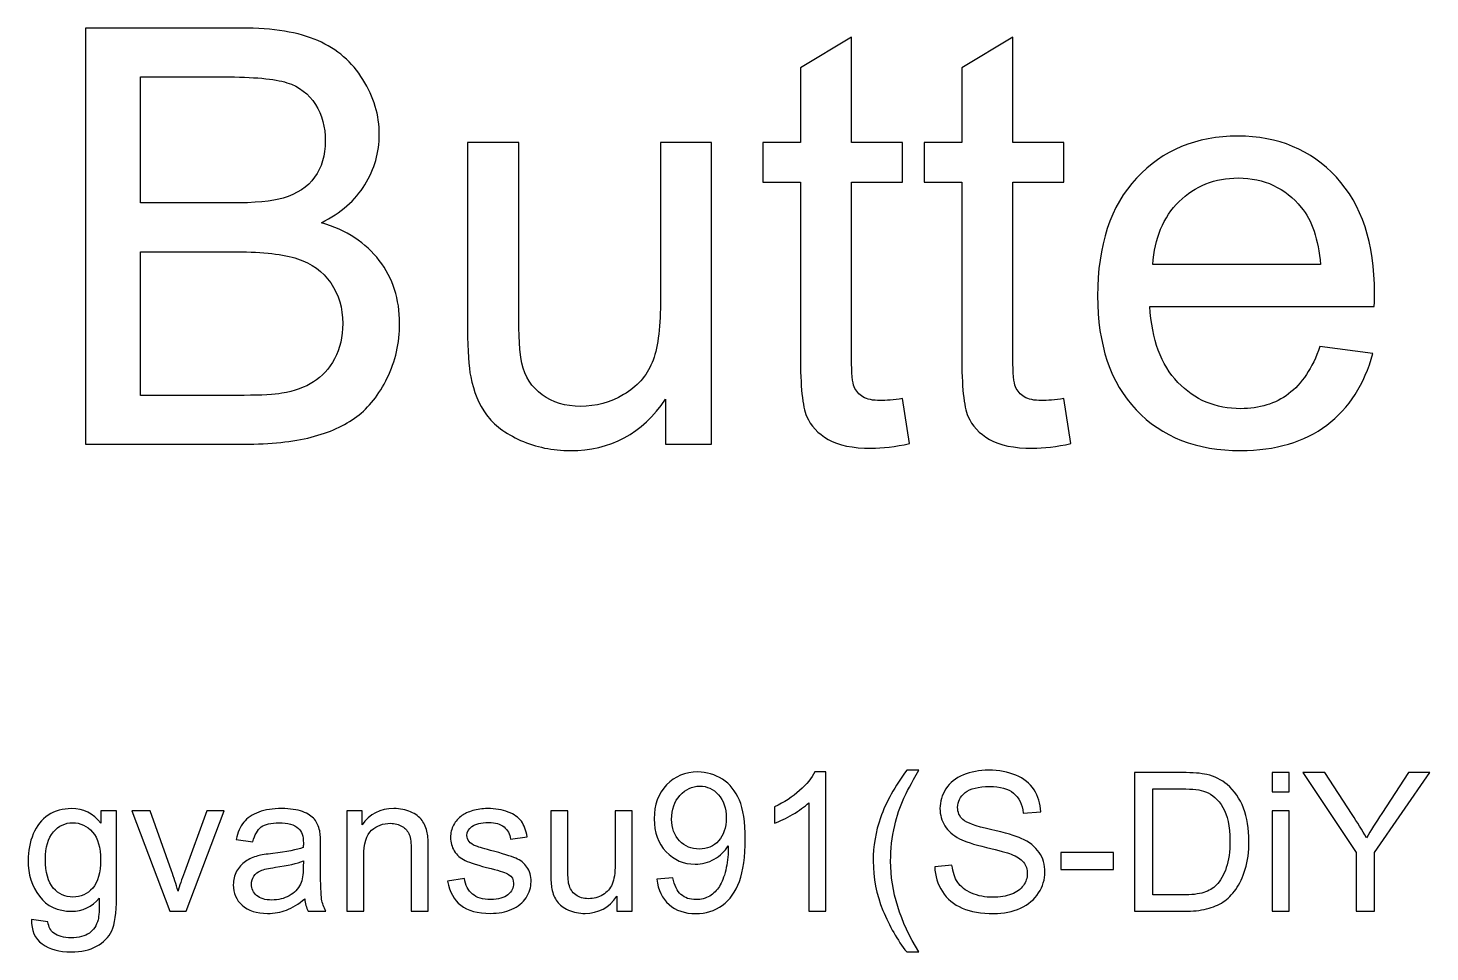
# Model space of a CAD drawing. Header units: millimetres. Extents: x -75 to 76, y -103 to 130.
# Drawn here: x 8.25 to 40.94, y 108.27 to 129.8 of the extents above; entities that cross this region are included whole.
import ezdxf

# ---------------------------------------------------------------- set-up
doc = ezdxf.new("R2010")
doc.units = ezdxf.units.MM
doc.header["$MEASUREMENT"] = 0
doc.layers.add('Layer 1', color=7, linetype='Continuous')

msp = doc.modelspace()

# ---------------------------------------------------------------- linework, layer by layer
at = {"layer": 'Layer 1', "color": 250}
for points, knots in [([(9.5896, 120.1021), (9.5896, 120.1021), (9.5896, 129.7981), (9.5896, 129.7981), (9.5896, 129.7981), (9.5896, 129.7981), (13.2279, 129.7981), (13.2279, 129.7981), (13.2279, 129.7981), (13.9682, 129.7981), (14.5617, 129.7011), (15.0109, 129.5047), (15.0109, 129.5047), (15.4578, 129.3083), (15.8076, 129.0059), (16.0604, 128.5974), (16.0604, 128.5974), (16.3154, 128.1911), (16.4418, 127.7646), (16.4418, 127.3177), (16.4418, 127.3177), (16.4418, 126.9047), (16.3289, 126.5142), (16.1055, 126.1486), (16.1055, 126.1486), (15.8821, 125.7829), (15.5435, 125.4872), (15.0899, 125.2616), (15.0899, 125.2616), (15.6767, 125.09), (16.1281, 124.7966), (16.4418, 124.3813), (16.4418, 124.3813), (16.7578, 123.9683), (16.9158, 123.4786), (16.9158, 122.9143), (16.9158, 122.9143), (16.9158, 122.4584), (16.8187, 122.0364), (16.6269, 121.6459), (16.6269, 121.6459), (16.435, 121.2554), (16.1981, 120.9552), (15.9159, 120.7431), (15.9159, 120.7431), (15.6338, 120.5332), (15.2794, 120.3729), (14.8552, 120.2646), (14.8552, 120.2646), (14.4286, 120.1563), (13.9072, 120.1021), (13.2888, 120.1021), (13.2888, 120.1021), (13.2888, 120.1021), (9.5896, 120.1021), (9.5896, 120.1021)], [0, 0, 0, 0, 0.0666667, 0.0666667, 0.0666667, 0.0666667, 0.1333333, 0.1333333, 0.1333333, 0.1333333, 0.2, 0.2, 0.2, 0.2, 0.2666667, 0.2666667, 0.2666667, 0.2666667, 0.3333333, 0.3333333, 0.3333333, 0.3333333, 0.4, 0.4, 0.4, 0.4, 0.4666667, 0.4666667, 0.4666667, 0.4666667, 0.5333333, 0.5333333, 0.5333333, 0.5333333, 0.6, 0.6, 0.6, 0.6, 0.6666667, 0.6666667, 0.6666667, 0.6666667, 0.7333333, 0.7333333, 0.7333333, 0.7333333, 0.8, 0.8, 0.8, 0.8, 0.8666667, 0.8666667, 0.8666667, 0.8666667, 1, 1, 1, 1]), ([(28.6453, 121.1651), (28.6453, 121.1651), (28.8078, 120.1134), (28.8078, 120.1134), (28.8078, 120.1134), (28.4738, 120.0434), (28.1736, 120.0073), (27.9118, 120.0073), (27.9118, 120.0073), (27.4807, 120.0073), (27.1467, 120.075), (26.9074, 120.2127), (26.9074, 120.2127), (26.6704, 120.3504), (26.5034, 120.5287), (26.4064, 120.7521), (26.4064, 120.7521), (26.3093, 120.9756), (26.2619, 121.445), (26.2619, 122.1605), (26.2619, 122.1605), (26.2619, 122.1605), (26.2619, 126.2095), (26.2619, 126.2095), (26.2619, 126.2095), (26.2619, 126.2095), (25.3817, 126.2095), (25.3817, 126.2095), (25.3817, 126.2095), (25.3817, 126.2095), (25.3817, 127.1303), (25.3817, 127.1303), (25.3817, 127.1303), (25.3817, 127.1303), (26.2619, 127.1303), (26.2619, 127.1303), (26.2619, 127.1303), (26.2619, 127.1303), (26.2619, 128.8682), (26.2619, 128.8682), (26.2619, 128.8682), (26.2619, 128.8682), (27.4536, 129.5837), (27.4536, 129.5837), (27.4536, 129.5837), (27.4536, 129.5837), (27.4536, 127.1303), (27.4536, 127.1303), (27.4536, 127.1303), (27.4536, 127.1303), (28.6453, 127.1303), (28.6453, 127.1303), (28.6453, 127.1303), (28.6453, 127.1303), (28.6453, 126.2095), (28.6453, 126.2095), (28.6453, 126.2095), (28.6453, 126.2095), (27.4536, 126.2095), (27.4536, 126.2095), (27.4536, 126.2095), (27.4536, 126.2095), (27.4536, 122.0928), (27.4536, 122.0928), (27.4536, 122.0928), (27.4536, 121.752), (27.4739, 121.533), (27.5168, 121.436), (27.5168, 121.436), (27.5574, 121.3389), (27.6251, 121.2622), (27.7199, 121.2035), (27.7199, 121.2035), (27.8147, 121.1471), (27.9501, 121.1177), (28.1262, 121.1177), (28.1262, 121.1177), (28.2571, 121.1177), (28.4309, 121.1335), (28.6453, 121.1651)], [0, 0, 0, 0, 0.047619, 0.047619, 0.047619, 0.047619, 0.0952381, 0.0952381, 0.0952381, 0.0952381, 0.1428571, 0.1428571, 0.1428571, 0.1428571, 0.1904762, 0.1904762, 0.1904762, 0.1904762, 0.2380952, 0.2380952, 0.2380952, 0.2380952, 0.2857143, 0.2857143, 0.2857143, 0.2857143, 0.3333333, 0.3333333, 0.3333333, 0.3333333, 0.3809524, 0.3809524, 0.3809524, 0.3809524, 0.4285714, 0.4285714, 0.4285714, 0.4285714, 0.4761905, 0.4761905, 0.4761905, 0.4761905, 0.5238095, 0.5238095, 0.5238095, 0.5238095, 0.5714286, 0.5714286, 0.5714286, 0.5714286, 0.6190476, 0.6190476, 0.6190476, 0.6190476, 0.6666667, 0.6666667, 0.6666667, 0.6666667, 0.7142857, 0.7142857, 0.7142857, 0.7142857, 0.7619048, 0.7619048, 0.7619048, 0.7619048, 0.8095238, 0.8095238, 0.8095238, 0.8095238, 0.8571429, 0.8571429, 0.8571429, 0.8571429, 0.9047619, 0.9047619, 0.9047619, 0.9047619, 1, 1, 1, 1]), ([(32.4077, 121.1651), (32.4077, 121.1651), (32.5702, 120.1134), (32.5702, 120.1134), (32.5702, 120.1134), (32.2362, 120.0434), (31.936, 120.0073), (31.6742, 120.0073), (31.6742, 120.0073), (31.2431, 120.0073), (30.9091, 120.075), (30.6698, 120.2127), (30.6698, 120.2127), (30.4328, 120.3504), (30.2658, 120.5287), (30.1688, 120.7521), (30.1688, 120.7521), (30.0717, 120.9756), (30.0243, 121.445), (30.0243, 122.1605), (30.0243, 122.1605), (30.0243, 122.1605), (30.0243, 126.2095), (30.0243, 126.2095), (30.0243, 126.2095), (30.0243, 126.2095), (29.1441, 126.2095), (29.1441, 126.2095), (29.1441, 126.2095), (29.1441, 126.2095), (29.1441, 127.1303), (29.1441, 127.1303), (29.1441, 127.1303), (29.1441, 127.1303), (30.0243, 127.1303), (30.0243, 127.1303), (30.0243, 127.1303), (30.0243, 127.1303), (30.0243, 128.8682), (30.0243, 128.8682), (30.0243, 128.8682), (30.0243, 128.8682), (31.216, 129.5837), (31.216, 129.5837), (31.216, 129.5837), (31.216, 129.5837), (31.216, 127.1303), (31.216, 127.1303), (31.216, 127.1303), (31.216, 127.1303), (32.4077, 127.1303), (32.4077, 127.1303), (32.4077, 127.1303), (32.4077, 127.1303), (32.4077, 126.2095), (32.4077, 126.2095), (32.4077, 126.2095), (32.4077, 126.2095), (31.216, 126.2095), (31.216, 126.2095), (31.216, 126.2095), (31.216, 126.2095), (31.216, 122.0928), (31.216, 122.0928), (31.216, 122.0928), (31.216, 121.752), (31.2363, 121.533), (31.2792, 121.436), (31.2792, 121.436), (31.3198, 121.3389), (31.3875, 121.2622), (31.4823, 121.2035), (31.4823, 121.2035), (31.5771, 121.1471), (31.7125, 121.1177), (31.8886, 121.1177), (31.8886, 121.1177), (32.0195, 121.1177), (32.1933, 121.1335), (32.4077, 121.1651)], [0, 0, 0, 0, 0.047619, 0.047619, 0.047619, 0.047619, 0.0952381, 0.0952381, 0.0952381, 0.0952381, 0.1428571, 0.1428571, 0.1428571, 0.1428571, 0.1904762, 0.1904762, 0.1904762, 0.1904762, 0.2380952, 0.2380952, 0.2380952, 0.2380952, 0.2857143, 0.2857143, 0.2857143, 0.2857143, 0.3333333, 0.3333333, 0.3333333, 0.3333333, 0.3809524, 0.3809524, 0.3809524, 0.3809524, 0.4285714, 0.4285714, 0.4285714, 0.4285714, 0.4761905, 0.4761905, 0.4761905, 0.4761905, 0.5238095, 0.5238095, 0.5238095, 0.5238095, 0.5714286, 0.5714286, 0.5714286, 0.5714286, 0.6190476, 0.6190476, 0.6190476, 0.6190476, 0.6666667, 0.6666667, 0.6666667, 0.6666667, 0.7142857, 0.7142857, 0.7142857, 0.7142857, 0.7619048, 0.7619048, 0.7619048, 0.7619048, 0.8095238, 0.8095238, 0.8095238, 0.8095238, 0.8571429, 0.8571429, 0.8571429, 0.8571429, 0.9047619, 0.9047619, 0.9047619, 0.9047619, 1, 1, 1, 1]), ([(10.8761, 125.722), (10.8761, 125.722), (12.9728, 125.722), (12.9728, 125.722), (12.9728, 125.722), (13.5416, 125.722), (13.9501, 125.7604), (14.1961, 125.8349), (14.1961, 125.8349), (14.5234, 125.9319), (14.7694, 126.0944), (14.9341, 126.3201), (14.9341, 126.3201), (15.0989, 126.5458), (15.1824, 126.8279), (15.1824, 127.1687), (15.1824, 127.1687), (15.1824, 127.4914), (15.1057, 127.7758), (14.95, 128.0196), (14.95, 128.0196), (14.7965, 128.2656), (14.5753, 128.4349), (14.2886, 128.5252), (14.2886, 128.5252), (14.002, 128.6154), (13.51, 128.6606), (12.8148, 128.6606), (12.8148, 128.6606), (12.8148, 128.6606), (10.8761, 128.6606), (10.8761, 128.6606), (10.8761, 128.6606), (10.8761, 128.6606), (10.8761, 125.722), (10.8761, 125.722)], [0, 0, 0, 0, 0.1, 0.1, 0.1, 0.1, 0.2, 0.2, 0.2, 0.2, 0.3, 0.3, 0.3, 0.3, 0.4, 0.4, 0.4, 0.4, 0.5, 0.5, 0.5, 0.5, 0.6, 0.6, 0.6, 0.6, 0.7, 0.7, 0.7, 0.7, 0.8, 0.8, 0.8, 0.8, 1, 1, 1, 1]), ([(38.3774, 122.3771), (38.3774, 122.3771), (39.6098, 122.2146), (39.6098, 122.2146), (39.6098, 122.2146), (39.4179, 121.4992), (39.0591, 120.9417), (38.5354, 120.5467), (38.5354, 120.5467), (38.0118, 120.1517), (37.3437, 119.9531), (36.529, 119.9531), (36.529, 119.9531), (35.5043, 119.9531), (34.6918, 120.2691), (34.0914, 120.9011), (34.0914, 120.9011), (33.4911, 121.5308), (33.1909, 122.4178), (33.1909, 123.5575), (33.1909, 123.5575), (33.1909, 124.7357), (33.4933, 125.652), (34.1004, 126.302), (34.1004, 126.302), (34.7076, 126.9543), (35.4953, 127.2793), (36.4635, 127.2793), (36.4635, 127.2793), (37.4002, 127.2793), (38.1653, 126.9611), (38.7589, 126.3224), (38.7589, 126.3224), (39.3525, 125.6836), (39.6504, 124.7854), (39.6504, 123.6275), (39.6504, 123.6275), (39.6504, 123.5575), (39.6481, 123.4515), (39.6436, 123.3115), (39.6436, 123.3115), (39.6436, 123.3115), (34.4097, 123.3115), (34.4097, 123.3115), (34.4097, 123.3115), (34.4548, 122.5419), (34.6715, 121.9506), (35.0642, 121.5421), (35.0642, 121.5421), (35.4546, 121.1335), (35.9444, 120.9282), (36.529, 120.9282), (36.529, 120.9282), (36.9646, 120.9282), (37.337, 121.0433), (37.6439, 121.2735), (37.6439, 121.2735), (37.9531, 121.5037), (38.1969, 121.8716), (38.3774, 122.3771)], [0, 0, 0, 0, 0.0625, 0.0625, 0.0625, 0.0625, 0.125, 0.125, 0.125, 0.125, 0.1875, 0.1875, 0.1875, 0.1875, 0.25, 0.25, 0.25, 0.25, 0.3125, 0.3125, 0.3125, 0.3125, 0.375, 0.375, 0.375, 0.375, 0.4375, 0.4375, 0.4375, 0.4375, 0.5, 0.5, 0.5, 0.5, 0.5625, 0.5625, 0.5625, 0.5625, 0.625, 0.625, 0.625, 0.625, 0.6875, 0.6875, 0.6875, 0.6875, 0.75, 0.75, 0.75, 0.75, 0.8125, 0.8125, 0.8125, 0.8125, 0.875, 0.875, 0.875, 0.875, 1, 1, 1, 1]), ([(23.118, 120.1021), (23.118, 120.1021), (23.118, 121.1471), (23.118, 121.1471), (23.118, 121.1471), (22.5718, 120.3504), (21.8315, 119.9531), (20.8949, 119.9531), (20.8949, 119.9531), (20.4818, 119.9531), (20.0959, 120.0322), (19.737, 120.1901), (19.737, 120.1901), (19.3782, 120.3504), (19.1118, 120.549), (18.9381, 120.7882), (18.9381, 120.7882), (18.7642, 121.0297), (18.6424, 121.3231), (18.5724, 121.6707), (18.5724, 121.6707), (18.525, 121.9054), (18.5002, 122.2756), (18.5002, 122.7812), (18.5002, 122.7812), (18.5002, 122.7812), (18.5002, 127.1303), (18.5002, 127.1303), (18.5002, 127.1303), (18.5002, 127.1303), (19.6919, 127.1303), (19.6919, 127.1303), (19.6919, 127.1303), (19.6919, 127.1303), (19.6919, 123.2416), (19.6919, 123.2416), (19.6919, 123.2416), (19.6919, 122.6209), (19.7167, 122.2011), (19.7641, 121.9867), (19.7641, 121.9867), (19.8386, 121.673), (19.9966, 121.4292), (20.2403, 121.2509), (20.2403, 121.2509), (20.4818, 121.0726), (20.7797, 120.9823), (21.1363, 120.9823), (21.1363, 120.9823), (21.4929, 120.9823), (21.827, 121.0726), (22.1384, 121.2554), (22.1384, 121.2554), (22.4499, 121.4382), (22.6711, 121.6887), (22.802, 122.0025), (22.802, 122.0025), (22.9306, 122.3162), (22.9961, 122.7744), (22.9961, 123.3725), (22.9961, 123.3725), (22.9961, 123.3725), (22.9961, 127.1303), (22.9961, 127.1303), (22.9961, 127.1303), (22.9961, 127.1303), (24.1878, 127.1303), (24.1878, 127.1303), (24.1878, 127.1303), (24.1878, 127.1303), (24.1878, 120.1021), (24.1878, 120.1021), (24.1878, 120.1021), (24.1878, 120.1021), (23.118, 120.1021), (23.118, 120.1021)], [0, 0, 0, 0, 0.05, 0.05, 0.05, 0.05, 0.1, 0.1, 0.1, 0.1, 0.15, 0.15, 0.15, 0.15, 0.2, 0.2, 0.2, 0.2, 0.25, 0.25, 0.25, 0.25, 0.3, 0.3, 0.3, 0.3, 0.35, 0.35, 0.35, 0.35, 0.4, 0.4, 0.4, 0.4, 0.45, 0.45, 0.45, 0.45, 0.5, 0.5, 0.5, 0.5, 0.55, 0.55, 0.55, 0.55, 0.6, 0.6, 0.6, 0.6, 0.65, 0.65, 0.65, 0.65, 0.7, 0.7, 0.7, 0.7, 0.75, 0.75, 0.75, 0.75, 0.8, 0.8, 0.8, 0.8, 0.85, 0.85, 0.85, 0.85, 0.9, 0.9, 0.9, 0.9, 1, 1, 1, 1]), ([(34.4774, 124.2865), (34.4774, 124.2865), (38.391, 124.2865), (38.391, 124.2865), (38.391, 124.2865), (38.3391, 124.8779), (38.1879, 125.3203), (37.9419, 125.6159), (37.9419, 125.6159), (37.5649, 126.0741), (37.0729, 126.3043), (36.4703, 126.3043), (36.4703, 126.3043), (35.9241, 126.3043), (35.4659, 126.1215), (35.0935, 125.7558), (35.0935, 125.7558), (34.7234, 125.3902), (34.518, 124.9005), (34.4774, 124.2865)], [0, 0, 0, 0, 0.1666667, 0.1666667, 0.1666667, 0.1666667, 0.3333333, 0.3333333, 0.3333333, 0.3333333, 0.5, 0.5, 0.5, 0.5, 0.6666667, 0.6666667, 0.6666667, 0.6666667, 1, 1, 1, 1]), ([(10.8761, 121.2396), (10.8761, 121.2396), (13.2911, 121.2396), (13.2911, 121.2396), (13.2911, 121.2396), (13.7063, 121.2396), (13.9975, 121.2554), (14.1668, 121.287), (14.1668, 121.287), (14.4602, 121.3389), (14.7084, 121.427), (14.907, 121.5511), (14.907, 121.5511), (15.1057, 121.6752), (15.2682, 121.8558), (15.3968, 122.0928), (15.3968, 122.0928), (15.5255, 122.3297), (15.5887, 122.6028), (15.5887, 122.912), (15.5887, 122.912), (15.5887, 123.2754), (15.4961, 123.5891), (15.3088, 123.8577), (15.3088, 123.8577), (15.1237, 124.1263), (14.8664, 124.3136), (14.5369, 124.422), (14.5369, 124.422), (14.2096, 124.5303), (13.7357, 124.5845), (13.1195, 124.5845), (13.1195, 124.5845), (13.1195, 124.5845), (10.8761, 124.5845), (10.8761, 124.5845), (10.8761, 124.5845), (10.8761, 124.5845), (10.8761, 121.2396), (10.8761, 121.2396)], [0, 0, 0, 0, 0.0909091, 0.0909091, 0.0909091, 0.0909091, 0.1818182, 0.1818182, 0.1818182, 0.1818182, 0.2727273, 0.2727273, 0.2727273, 0.2727273, 0.3636364, 0.3636364, 0.3636364, 0.3636364, 0.4545455, 0.4545455, 0.4545455, 0.4545455, 0.5454545, 0.5454545, 0.5454545, 0.5454545, 0.6363636, 0.6363636, 0.6363636, 0.6363636, 0.7272727, 0.7272727, 0.7272727, 0.7272727, 0.8181818, 0.8181818, 0.8181818, 0.8181818, 1, 1, 1, 1]), ([(22.9108, 109.9666), (22.9108, 109.9666), (23.29, 109.9981), (23.29, 109.9981), (23.29, 109.9981), (23.3223, 109.8191), (23.384, 109.6897), (23.4751, 109.6092), (23.4751, 109.6092), (23.5661, 109.5287), (23.6827, 109.4881), (23.8257, 109.4881), (23.8257, 109.4881), (23.9475, 109.4881), (24.0543, 109.5159), (24.1469, 109.5723), (24.1469, 109.5723), (24.2394, 109.628), (24.3147, 109.7025), (24.3726, 109.7965), (24.3726, 109.7965), (24.4305, 109.8898), (24.4794, 110.0162), (24.5193, 110.1749), (24.5193, 110.1749), (24.5592, 110.3337), (24.5787, 110.4955), (24.5787, 110.6602), (24.5787, 110.6602), (24.5787, 110.6775), (24.578, 110.7046), (24.5764, 110.74), (24.5764, 110.74), (24.4975, 110.6135), (24.3891, 110.5105), (24.2522, 110.4322), (24.2522, 110.4322), (24.1153, 110.3533), (23.9663, 110.3141), (23.8068, 110.3141), (23.8068, 110.3141), (23.5397, 110.3141), (23.3141, 110.4112), (23.129, 110.6053), (23.129, 110.6053), (22.9447, 110.7986), (22.8521, 111.0544), (22.8521, 111.3719), (22.8521, 111.3719), (22.8521, 111.6999), (22.9484, 111.9632), (23.1418, 112.1634), (23.1418, 112.1634), (23.3344, 112.3627), (23.5759, 112.4628), (23.867, 112.4628), (23.867, 112.4628), (24.0762, 112.4628), (24.268, 112.4064), (24.4426, 112.2927), (24.4426, 112.2927), (24.6163, 112.1799), (24.748, 112.0189), (24.8383, 111.809), (24.8383, 111.809), (24.9285, 111.5999), (24.9737, 111.2967), (24.9737, 110.9002), (24.9737, 110.9002), (24.9737, 110.4871), (24.9293, 110.1584), (24.8398, 109.9139), (24.8398, 109.9139), (24.7502, 109.6687), (24.6163, 109.4828), (24.4395, 109.3549), (24.4395, 109.3549), (24.2627, 109.227), (24.0559, 109.1631), (23.8181, 109.1631), (23.8181, 109.1631), (23.5653, 109.1631), (23.3592, 109.233), (23.199, 109.3737), (23.199, 109.3737), (23.0395, 109.5144), (22.9431, 109.7123), (22.9108, 109.9666)], [0, 0, 0, 0, 0.0434783, 0.0434783, 0.0434783, 0.0434783, 0.0869565, 0.0869565, 0.0869565, 0.0869565, 0.1304348, 0.1304348, 0.1304348, 0.1304348, 0.173913, 0.173913, 0.173913, 0.173913, 0.2173913, 0.2173913, 0.2173913, 0.2173913, 0.2608696, 0.2608696, 0.2608696, 0.2608696, 0.3043478, 0.3043478, 0.3043478, 0.3043478, 0.3478261, 0.3478261, 0.3478261, 0.3478261, 0.3913043, 0.3913043, 0.3913043, 0.3913043, 0.4347826, 0.4347826, 0.4347826, 0.4347826, 0.4782609, 0.4782609, 0.4782609, 0.4782609, 0.5217391, 0.5217391, 0.5217391, 0.5217391, 0.5652174, 0.5652174, 0.5652174, 0.5652174, 0.6086957, 0.6086957, 0.6086957, 0.6086957, 0.6521739, 0.6521739, 0.6521739, 0.6521739, 0.6956522, 0.6956522, 0.6956522, 0.6956522, 0.7391304, 0.7391304, 0.7391304, 0.7391304, 0.7826087, 0.7826087, 0.7826087, 0.7826087, 0.826087, 0.826087, 0.826087, 0.826087, 0.8695652, 0.8695652, 0.8695652, 0.8695652, 0.9130435, 0.9130435, 0.9130435, 0.9130435, 1, 1, 1, 1]), ([(26.8522, 109.2172), (26.8522, 109.2172), (26.455, 109.2172), (26.455, 109.2172), (26.455, 109.2172), (26.455, 109.2172), (26.455, 111.7465), (26.455, 111.7465), (26.455, 111.7465), (26.3594, 111.6548), (26.2338, 111.5637), (26.0788, 111.4727), (26.0788, 111.4727), (25.9239, 111.3817), (25.7839, 111.3132), (25.6605, 111.2681), (25.6605, 111.2681), (25.6605, 111.2681), (25.6605, 111.6517), (25.6605, 111.6517), (25.6605, 111.6517), (25.8825, 111.7556), (26.0765, 111.882), (26.2428, 112.0309), (26.2428, 112.0309), (26.4091, 112.1791), (26.5272, 112.3228), (26.5964, 112.4628), (26.5964, 112.4628), (26.5964, 112.4628), (26.8522, 112.4628), (26.8522, 112.4628), (26.8522, 112.4628), (26.8522, 112.4628), (26.8522, 109.2172), (26.8522, 109.2172)], [0, 0, 0, 0, 0.1, 0.1, 0.1, 0.1, 0.2, 0.2, 0.2, 0.2, 0.3, 0.3, 0.3, 0.3, 0.4, 0.4, 0.4, 0.4, 0.5, 0.5, 0.5, 0.5, 0.6, 0.6, 0.6, 0.6, 0.7, 0.7, 0.7, 0.7, 0.8, 0.8, 0.8, 0.8, 1, 1, 1, 1]), ([(28.7398, 108.2693), (28.5216, 108.5454), (28.3365, 108.8681), (28.1853, 109.2383), (28.1853, 109.2383), (28.0341, 109.6085), (27.9589, 109.9921), (27.9589, 110.3886), (27.9589, 110.3886), (27.9589, 110.7384), (28.0153, 111.0732), (28.1281, 111.393), (28.1281, 111.393), (28.2605, 111.7646), (28.4644, 112.1347), (28.7398, 112.5034), (28.7398, 112.5034), (28.7398, 112.5034), (29.0242, 112.5034), (29.0242, 112.5034), (29.0242, 112.5034), (28.8466, 112.198), (28.7285, 111.9798), (28.6713, 111.8488), (28.6713, 111.8488), (28.5818, 111.6465), (28.5111, 111.4351), (28.4599, 111.2147), (28.4599, 111.2147), (28.3967, 110.94), (28.3651, 110.6639), (28.3651, 110.3863), (28.3651, 110.3863), (28.3651, 109.6799), (28.5848, 108.9742), (29.0242, 108.2693), (29.0242, 108.2693), (29.0242, 108.2693), (28.7398, 108.2693), (28.7398, 108.2693)], [0, 0, 0, 0, 0.0909091, 0.0909091, 0.0909091, 0.0909091, 0.1818182, 0.1818182, 0.1818182, 0.1818182, 0.2727273, 0.2727273, 0.2727273, 0.2727273, 0.3636364, 0.3636364, 0.3636364, 0.3636364, 0.4545455, 0.4545455, 0.4545455, 0.4545455, 0.5454545, 0.5454545, 0.5454545, 0.5454545, 0.6363636, 0.6363636, 0.6363636, 0.6363636, 0.7272727, 0.7272727, 0.7272727, 0.7272727, 0.8181818, 0.8181818, 0.8181818, 0.8181818, 1, 1, 1, 1]), ([(29.3943, 110.2554), (29.3943, 110.2554), (29.796, 110.2916), (29.796, 110.2916), (29.796, 110.2916), (29.8149, 110.1291), (29.8592, 109.9959), (29.9292, 109.8913), (29.9292, 109.8913), (29.9992, 109.7875), (30.1075, 109.7033), (30.2542, 109.6385), (30.2542, 109.6385), (30.4009, 109.5746), (30.5664, 109.5422), (30.75, 109.5422), (30.75, 109.5422), (30.9132, 109.5422), (31.0569, 109.5663), (31.1818, 109.6152), (31.1818, 109.6152), (31.3067, 109.6641), (31.3992, 109.7311), (31.4601, 109.8161), (31.4601, 109.8161), (31.5211, 109.9011), (31.552, 109.9937), (31.552, 110.0929), (31.552, 110.0929), (31.552, 110.1938), (31.5226, 110.2818), (31.4639, 110.3577), (31.4639, 110.3577), (31.4052, 110.433), (31.3082, 110.4962), (31.1728, 110.5481), (31.1728, 110.5481), (31.0863, 110.5812), (30.8944, 110.6339), (30.5973, 110.7054), (30.5973, 110.7054), (30.3001, 110.7768), (30.0925, 110.8438), (29.9736, 110.9069), (29.9736, 110.9069), (29.8193, 110.9882), (29.705, 111.089), (29.6298, 111.2086), (29.6298, 111.2086), (29.5538, 111.3282), (29.5162, 111.4629), (29.5162, 111.6111), (29.5162, 111.6111), (29.5162, 111.7751), (29.5628, 111.9279), (29.6553, 112.0693), (29.6553, 112.0693), (29.7479, 112.2115), (29.8826, 112.3191), (30.0609, 112.3928), (30.0609, 112.3928), (30.2384, 112.4665), (30.4362, 112.5034), (30.6537, 112.5034), (30.6537, 112.5034), (30.8929, 112.5034), (31.1043, 112.465), (31.2871, 112.3875), (31.2871, 112.3875), (31.47, 112.3108), (31.6107, 112.1972), (31.7092, 112.0467), (31.7092, 112.0467), (31.8078, 111.897), (31.8604, 111.727), (31.8679, 111.5374), (31.8679, 111.5374), (31.8679, 111.5374), (31.4572, 111.5058), (31.4572, 111.5058), (31.4572, 111.5058), (31.4354, 111.7097), (31.3609, 111.8639), (31.2337, 111.9677), (31.2337, 111.9677), (31.1066, 112.0723), (30.9185, 112.1242), (30.6702, 112.1242), (30.6702, 112.1242), (30.4114, 112.1242), (30.2226, 112.0768), (30.1045, 111.982), (30.1045, 111.982), (29.9864, 111.8872), (29.9269, 111.7729), (29.9269, 111.6389), (29.9269, 111.6389), (29.9269, 111.5231), (29.969, 111.4276), (30.0526, 111.3523), (30.0526, 111.3523), (30.1353, 111.2778), (30.3498, 111.2004), (30.6973, 111.1221), (30.6973, 111.1221), (31.0449, 111.0431), (31.2834, 110.9746), (31.4127, 110.916), (31.4127, 110.916), (31.6001, 110.8295), (31.7393, 110.7204), (31.8288, 110.5872), (31.8288, 110.5872), (31.9183, 110.4548), (31.9627, 110.3021), (31.9627, 110.1291), (31.9627, 110.1291), (31.9627, 109.9568), (31.9138, 109.7958), (31.8153, 109.6438), (31.8153, 109.6438), (31.7167, 109.4919), (31.5761, 109.3737), (31.3917, 109.2895), (31.3917, 109.2895), (31.2074, 109.2052), (31.0005, 109.1631), (30.7696, 109.1631), (30.7696, 109.1631), (30.4776, 109.1631), (30.2331, 109.2059), (30.036, 109.291), (30.036, 109.291), (29.8382, 109.376), (29.6839, 109.5039), (29.5719, 109.6754), (29.5719, 109.6754), (29.459, 109.8462), (29.4003, 110.0395), (29.3943, 110.2554)], [0, 0, 0, 0, 0.0277778, 0.0277778, 0.0277778, 0.0277778, 0.0555556, 0.0555556, 0.0555556, 0.0555556, 0.0833333, 0.0833333, 0.0833333, 0.0833333, 0.1111111, 0.1111111, 0.1111111, 0.1111111, 0.1388889, 0.1388889, 0.1388889, 0.1388889, 0.1666667, 0.1666667, 0.1666667, 0.1666667, 0.1944444, 0.1944444, 0.1944444, 0.1944444, 0.2222222, 0.2222222, 0.2222222, 0.2222222, 0.25, 0.25, 0.25, 0.25, 0.2777778, 0.2777778, 0.2777778, 0.2777778, 0.3055556, 0.3055556, 0.3055556, 0.3055556, 0.3333333, 0.3333333, 0.3333333, 0.3333333, 0.3611111, 0.3611111, 0.3611111, 0.3611111, 0.3888889, 0.3888889, 0.3888889, 0.3888889, 0.4166667, 0.4166667, 0.4166667, 0.4166667, 0.4444444, 0.4444444, 0.4444444, 0.4444444, 0.4722222, 0.4722222, 0.4722222, 0.4722222, 0.5, 0.5, 0.5, 0.5, 0.5277778, 0.5277778, 0.5277778, 0.5277778, 0.5555556, 0.5555556, 0.5555556, 0.5555556, 0.5833333, 0.5833333, 0.5833333, 0.5833333, 0.6111111, 0.6111111, 0.6111111, 0.6111111, 0.6388889, 0.6388889, 0.6388889, 0.6388889, 0.6666667, 0.6666667, 0.6666667, 0.6666667, 0.6944444, 0.6944444, 0.6944444, 0.6944444, 0.7222222, 0.7222222, 0.7222222, 0.7222222, 0.75, 0.75, 0.75, 0.75, 0.7777778, 0.7777778, 0.7777778, 0.7777778, 0.8055556, 0.8055556, 0.8055556, 0.8055556, 0.8333333, 0.8333333, 0.8333333, 0.8333333, 0.8611111, 0.8611111, 0.8611111, 0.8611111, 0.8888889, 0.8888889, 0.8888889, 0.8888889, 0.9166667, 0.9166667, 0.9166667, 0.9166667, 0.9444444, 0.9444444, 0.9444444, 0.9444444, 1, 1, 1, 1]), ([(24.5313, 111.3922), (24.5313, 111.6194), (24.4711, 111.8), (24.3508, 111.9331), (24.3508, 111.9331), (24.2311, 112.0663), (24.0852, 112.1332), (23.9137, 112.1332), (23.9137, 112.1332), (23.7361, 112.1332), (23.5827, 112.0618), (23.4533, 111.9181), (23.4533, 111.9181), (23.3231, 111.7744), (23.2584, 111.5878), (23.2584, 111.3591), (23.2584, 111.3591), (23.2584, 111.1537), (23.3201, 110.9867), (23.4427, 110.8588), (23.4427, 110.8588), (23.5661, 110.7301), (23.7196, 110.6662), (23.9024, 110.6662), (23.9024, 110.6662), (24.0859, 110.6662), (24.2364, 110.7301), (24.3545, 110.8588), (24.3545, 110.8588), (24.4726, 110.9867), (24.5313, 111.165), (24.5313, 111.3922)], [0, 0, 0, 0, 0.1111111, 0.1111111, 0.1111111, 0.1111111, 0.2222222, 0.2222222, 0.2222222, 0.2222222, 0.3333333, 0.3333333, 0.3333333, 0.3333333, 0.4444444, 0.4444444, 0.4444444, 0.4444444, 0.5555556, 0.5555556, 0.5555556, 0.5555556, 0.6666667, 0.6666667, 0.6666667, 0.6666667, 0.7777778, 0.7777778, 0.7777778, 0.7777778, 1, 1, 1, 1]), ([(34.0481, 109.2172), (34.0481, 109.2172), (34.0481, 112.4492), (34.0481, 112.4492), (34.0481, 112.4492), (34.0481, 112.4492), (35.1616, 112.4492), (35.1616, 112.4492), (35.1616, 112.4492), (35.4129, 112.4492), (35.6047, 112.4342), (35.7371, 112.4033), (35.7371, 112.4033), (35.9222, 112.3605), (36.0802, 112.2829), (36.2111, 112.1716), (36.2111, 112.1716), (36.3819, 112.0272), (36.509, 111.8436), (36.5933, 111.6194), (36.5933, 111.6194), (36.6783, 111.3952), (36.7204, 111.1386), (36.7204, 110.8505), (36.7204, 110.8505), (36.7204, 110.6053), (36.6918, 110.3879), (36.6346, 110.1983), (36.6346, 110.1983), (36.5774, 110.0087), (36.5038, 109.8515), (36.4142, 109.7273), (36.4142, 109.7273), (36.3239, 109.6032), (36.2261, 109.5054), (36.1193, 109.4347), (36.1193, 109.4347), (36.0132, 109.3632), (35.8846, 109.309), (35.7341, 109.2722), (35.7341, 109.2722), (35.5829, 109.2353), (35.4098, 109.2172), (35.2142, 109.2172), (35.2142, 109.2172), (35.2142, 109.2172), (34.0481, 109.2172), (34.0481, 109.2172)], [0, 0, 0, 0, 0.0769231, 0.0769231, 0.0769231, 0.0769231, 0.1538462, 0.1538462, 0.1538462, 0.1538462, 0.2307692, 0.2307692, 0.2307692, 0.2307692, 0.3076923, 0.3076923, 0.3076923, 0.3076923, 0.3846154, 0.3846154, 0.3846154, 0.3846154, 0.4615385, 0.4615385, 0.4615385, 0.4615385, 0.5384615, 0.5384615, 0.5384615, 0.5384615, 0.6153846, 0.6153846, 0.6153846, 0.6153846, 0.6923077, 0.6923077, 0.6923077, 0.6923077, 0.7692308, 0.7692308, 0.7692308, 0.7692308, 0.8461538, 0.8461538, 0.8461538, 0.8461538, 1, 1, 1, 1]), ([(37.2583, 111.9978), (37.2583, 111.9978), (37.2583, 112.4492), (37.2583, 112.4492), (37.2583, 112.4492), (37.2583, 112.4492), (37.6556, 112.4492), (37.6556, 112.4492), (37.6556, 112.4492), (37.6556, 112.4492), (37.6556, 111.9978), (37.6556, 111.9978), (37.6556, 111.9978), (37.6556, 111.9978), (37.2583, 111.9978), (37.2583, 111.9978)], [0, 0, 0, 0, 0.2, 0.2, 0.2, 0.2, 0.4, 0.4, 0.4, 0.4, 0.6, 0.6, 0.6, 0.6, 1, 1, 1, 1]), ([(39.2219, 109.2172), (39.2219, 109.2172), (39.2219, 110.5865), (39.2219, 110.5865), (39.2219, 110.5865), (39.2219, 110.5865), (37.976, 112.4492), (37.976, 112.4492), (37.976, 112.4492), (37.976, 112.4492), (38.4906, 112.4492), (38.4906, 112.4492), (38.4906, 112.4492), (38.4906, 112.4492), (39.1293, 111.4712), (39.1293, 111.4712), (39.1293, 111.4712), (39.2482, 111.2899), (39.3588, 111.1086), (39.4596, 110.9273), (39.4596, 110.9273), (39.5581, 111.0965), (39.6778, 111.2861), (39.817, 111.4968), (39.817, 111.4968), (39.817, 111.4968), (40.4429, 112.4492), (40.4429, 112.4492), (40.4429, 112.4492), (40.4429, 112.4492), (40.9417, 112.4492), (40.9417, 112.4492), (40.9417, 112.4492), (40.9417, 112.4492), (39.6507, 110.5865), (39.6507, 110.5865), (39.6507, 110.5865), (39.6507, 110.5865), (39.6507, 109.2172), (39.6507, 109.2172), (39.6507, 109.2172), (39.6507, 109.2172), (39.2219, 109.2172), (39.2219, 109.2172)], [0, 0, 0, 0, 0.0833333, 0.0833333, 0.0833333, 0.0833333, 0.1666667, 0.1666667, 0.1666667, 0.1666667, 0.25, 0.25, 0.25, 0.25, 0.3333333, 0.3333333, 0.3333333, 0.3333333, 0.4166667, 0.4166667, 0.4166667, 0.4166667, 0.5, 0.5, 0.5, 0.5, 0.5833333, 0.5833333, 0.5833333, 0.5833333, 0.6666667, 0.6666667, 0.6666667, 0.6666667, 0.75, 0.75, 0.75, 0.75, 0.8333333, 0.8333333, 0.8333333, 0.8333333, 1, 1, 1, 1]), ([(34.477, 109.5964), (34.477, 109.5964), (35.1661, 109.5964), (35.1661, 109.5964), (35.1661, 109.5964), (35.379, 109.5964), (35.546, 109.616), (35.6671, 109.6559), (35.6671, 109.6559), (35.7883, 109.6957), (35.8846, 109.7514), (35.9568, 109.8236), (35.9568, 109.8236), (36.0576, 109.9252), (36.1366, 110.0621), (36.193, 110.2336), (36.193, 110.2336), (36.2494, 110.4051), (36.278, 110.6128), (36.278, 110.8573), (36.278, 110.8573), (36.278, 111.1959), (36.2224, 111.4561), (36.1118, 111.6382), (36.1118, 111.6382), (36.0012, 111.8203), (35.8665, 111.9421), (35.7078, 112.0038), (35.7078, 112.0038), (35.5934, 112.0482), (35.4091, 112.0701), (35.1548, 112.0701), (35.1548, 112.0701), (35.1548, 112.0701), (34.477, 112.0701), (34.477, 112.0701), (34.477, 112.0701), (34.477, 112.0701), (34.477, 109.5964), (34.477, 109.5964)], [0, 0, 0, 0, 0.0909091, 0.0909091, 0.0909091, 0.0909091, 0.1818182, 0.1818182, 0.1818182, 0.1818182, 0.2727273, 0.2727273, 0.2727273, 0.2727273, 0.3636364, 0.3636364, 0.3636364, 0.3636364, 0.4545455, 0.4545455, 0.4545455, 0.4545455, 0.5454545, 0.5454545, 0.5454545, 0.5454545, 0.6363636, 0.6363636, 0.6363636, 0.6363636, 0.7272727, 0.7272727, 0.7272727, 0.7272727, 0.8181818, 0.8181818, 0.8181818, 0.8181818, 1, 1, 1, 1]), ([(8.3317, 109.0231), (8.3317, 109.0231), (8.7154, 108.969), (8.7154, 108.969), (8.7154, 108.969), (8.7311, 108.8501), (8.7763, 108.7636), (8.85, 108.7087), (8.85, 108.7087), (8.9486, 108.6357), (9.0832, 108.5988), (9.254, 108.5988), (9.254, 108.5988), (9.4376, 108.5988), (9.5797, 108.6357), (9.6798, 108.7087), (9.6798, 108.7087), (9.7799, 108.7817), (9.8476, 108.8847), (9.8829, 109.0164), (9.8829, 109.0164), (9.9033, 109.0969), (9.9131, 109.2661), (9.9115, 109.5242), (9.9115, 109.5242), (9.7378, 109.3196), (9.5218, 109.2172), (9.2631, 109.2172), (9.2631, 109.2172), (8.941, 109.2172), (8.6913, 109.3331), (8.5152, 109.5655), (8.5152, 109.5655), (8.3384, 109.7973), (8.2504, 110.0757), (8.2504, 110.3999), (8.2504, 110.3999), (8.2504, 110.6233), (8.291, 110.8295), (8.3715, 111.0183), (8.3715, 111.0183), (8.452, 111.2072), (8.5694, 111.3523), (8.7229, 111.4554), (8.7229, 111.4554), (8.8764, 111.5584), (9.0569, 111.6096), (9.2646, 111.6096), (9.2646, 111.6096), (9.5407, 111.6096), (9.7686, 111.4968), (9.9477, 111.2711), (9.9477, 111.2711), (9.9477, 111.2711), (9.9477, 111.56), (9.9477, 111.56), (9.9477, 111.56), (9.9477, 111.56), (10.3133, 111.56), (10.3133, 111.56), (10.3133, 111.56), (10.3133, 111.56), (10.3133, 109.537), (10.3133, 109.537), (10.3133, 109.537), (10.3133, 109.1721), (10.2764, 108.914), (10.2019, 108.7621), (10.2019, 108.7621), (10.1282, 108.6101), (10.0101, 108.4898), (9.8498, 108.4017), (9.8498, 108.4017), (9.6888, 108.3137), (9.491, 108.2693), (9.2563, 108.2693), (9.2563, 108.2693), (8.9771, 108.2693), (8.7522, 108.3317), (8.5807, 108.4574), (8.5807, 108.4574), (8.4084, 108.5823), (8.3256, 108.7711), (8.3317, 109.0231)], [0, 0, 0, 0, 0.0454545, 0.0454545, 0.0454545, 0.0454545, 0.0909091, 0.0909091, 0.0909091, 0.0909091, 0.1363636, 0.1363636, 0.1363636, 0.1363636, 0.1818182, 0.1818182, 0.1818182, 0.1818182, 0.2272727, 0.2272727, 0.2272727, 0.2272727, 0.2727273, 0.2727273, 0.2727273, 0.2727273, 0.3181818, 0.3181818, 0.3181818, 0.3181818, 0.3636364, 0.3636364, 0.3636364, 0.3636364, 0.4090909, 0.4090909, 0.4090909, 0.4090909, 0.4545455, 0.4545455, 0.4545455, 0.4545455, 0.5, 0.5, 0.5, 0.5, 0.5454545, 0.5454545, 0.5454545, 0.5454545, 0.5909091, 0.5909091, 0.5909091, 0.5909091, 0.6363636, 0.6363636, 0.6363636, 0.6363636, 0.6818182, 0.6818182, 0.6818182, 0.6818182, 0.7272727, 0.7272727, 0.7272727, 0.7272727, 0.7727273, 0.7727273, 0.7727273, 0.7727273, 0.8181818, 0.8181818, 0.8181818, 0.8181818, 0.8636364, 0.8636364, 0.8636364, 0.8636364, 0.9090909, 0.9090909, 0.9090909, 0.9090909, 1, 1, 1, 1]), ([(11.5553, 109.2172), (11.5553, 109.2172), (10.6714, 111.56), (10.6714, 111.56), (10.6714, 111.56), (10.6714, 111.56), (11.0964, 111.56), (11.0964, 111.56), (11.0964, 111.56), (11.0964, 111.56), (11.5975, 110.1569), (11.5975, 110.1569), (11.5975, 110.1569), (11.6517, 110.0057), (11.702, 109.8484), (11.7479, 109.6852), (11.7479, 109.6852), (11.7833, 109.8086), (11.8322, 109.9568), (11.8962, 110.1306), (11.8962, 110.1306), (11.8962, 110.1306), (12.4168, 111.56), (12.4168, 111.56), (12.4168, 111.56), (12.4168, 111.56), (12.8245, 111.56), (12.8245, 111.56), (12.8245, 111.56), (12.8245, 111.56), (11.9375, 109.2172), (11.9375, 109.2172), (11.9375, 109.2172), (11.9375, 109.2172), (11.5553, 109.2172), (11.5553, 109.2172)], [0, 0, 0, 0, 0.1, 0.1, 0.1, 0.1, 0.2, 0.2, 0.2, 0.2, 0.3, 0.3, 0.3, 0.3, 0.4, 0.4, 0.4, 0.4, 0.5, 0.5, 0.5, 0.5, 0.6, 0.6, 0.6, 0.6, 0.7, 0.7, 0.7, 0.7, 0.8, 0.8, 0.8, 0.8, 1, 1, 1, 1]), ([(14.7023, 109.5106), (14.5548, 109.385), (14.4127, 109.297), (14.2765, 109.2451), (14.2765, 109.2451), (14.1403, 109.1931), (13.9944, 109.1676), (13.8379, 109.1676), (13.8379, 109.1676), (13.5806, 109.1676), (13.3827, 109.23), (13.2443, 109.3556), (13.2443, 109.3556), (13.1059, 109.4806), (13.0367, 109.6408), (13.0367, 109.8356), (13.0367, 109.8356), (13.0367, 109.95), (13.063, 110.0546), (13.1149, 110.1494), (13.1149, 110.1494), (13.1676, 110.2442), (13.236, 110.3194), (13.3203, 110.3766), (13.3203, 110.3766), (13.4053, 110.4337), (13.5001, 110.4774), (13.6062, 110.5067), (13.6062, 110.5067), (13.6844, 110.527), (13.8025, 110.5466), (13.9598, 110.5662), (13.9598, 110.5662), (14.2802, 110.6038), (14.5172, 110.6496), (14.6685, 110.7023), (14.6685, 110.7023), (14.67, 110.7565), (14.6707, 110.7911), (14.6707, 110.8054), (14.6707, 110.8054), (14.6707, 110.9664), (14.6331, 111.08), (14.5578, 111.1462), (14.5578, 111.1462), (14.4563, 111.2357), (14.3051, 111.2801), (14.105, 111.2801), (14.105, 111.2801), (13.9176, 111.2801), (13.7792, 111.247), (13.6904, 111.1816), (13.6904, 111.1816), (13.6009, 111.1161), (13.5355, 111.0002), (13.4926, 110.8332), (13.4926, 110.8332), (13.4926, 110.8332), (13.1044, 110.8874), (13.1044, 110.8874), (13.1044, 110.8874), (13.1397, 111.0537), (13.1977, 111.1883), (13.2789, 111.2906), (13.2789, 111.2906), (13.3602, 111.393), (13.4775, 111.4712), (13.631, 111.5269), (13.631, 111.5269), (13.7837, 111.5818), (13.962, 111.6096), (14.1636, 111.6096), (14.1636, 111.6096), (14.3638, 111.6096), (14.527, 111.5863), (14.6526, 111.5389), (14.6526, 111.5389), (14.7775, 111.4915), (14.87, 111.4328), (14.9287, 111.3613), (14.9287, 111.3613), (14.9874, 111.2899), (15.0288, 111.1996), (15.0529, 111.0905), (15.0529, 111.0905), (15.0657, 111.0228), (15.0724, 110.9009), (15.0724, 110.7257), (15.0724, 110.7257), (15.0724, 110.7257), (15.0724, 110.199), (15.0724, 110.199), (15.0724, 110.199), (15.0724, 109.8312), (15.0807, 109.5987), (15.0973, 109.5001), (15.0973, 109.5001), (15.1131, 109.4016), (15.1462, 109.3075), (15.1943, 109.2172), (15.1943, 109.2172), (15.1943, 109.2172), (14.779, 109.2172), (14.779, 109.2172), (14.779, 109.2172), (14.7392, 109.3007), (14.7136, 109.3986), (14.7023, 109.5106)], [0, 0, 0, 0, 0.0357143, 0.0357143, 0.0357143, 0.0357143, 0.0714286, 0.0714286, 0.0714286, 0.0714286, 0.1071429, 0.1071429, 0.1071429, 0.1071429, 0.1428571, 0.1428571, 0.1428571, 0.1428571, 0.1785714, 0.1785714, 0.1785714, 0.1785714, 0.2142857, 0.2142857, 0.2142857, 0.2142857, 0.25, 0.25, 0.25, 0.25, 0.2857143, 0.2857143, 0.2857143, 0.2857143, 0.3214286, 0.3214286, 0.3214286, 0.3214286, 0.3571429, 0.3571429, 0.3571429, 0.3571429, 0.3928571, 0.3928571, 0.3928571, 0.3928571, 0.4285714, 0.4285714, 0.4285714, 0.4285714, 0.4642857, 0.4642857, 0.4642857, 0.4642857, 0.5, 0.5, 0.5, 0.5, 0.5357143, 0.5357143, 0.5357143, 0.5357143, 0.5714286, 0.5714286, 0.5714286, 0.5714286, 0.6071429, 0.6071429, 0.6071429, 0.6071429, 0.6428571, 0.6428571, 0.6428571, 0.6428571, 0.6785714, 0.6785714, 0.6785714, 0.6785714, 0.7142857, 0.7142857, 0.7142857, 0.7142857, 0.75, 0.75, 0.75, 0.75, 0.7857143, 0.7857143, 0.7857143, 0.7857143, 0.8214286, 0.8214286, 0.8214286, 0.8214286, 0.8571429, 0.8571429, 0.8571429, 0.8571429, 0.8928571, 0.8928571, 0.8928571, 0.8928571, 0.9285714, 0.9285714, 0.9285714, 0.9285714, 1, 1, 1, 1]), ([(15.6826, 109.2172), (15.6826, 109.2172), (15.6826, 111.56), (15.6826, 111.56), (15.6826, 111.56), (15.6826, 111.56), (16.0392, 111.56), (16.0392, 111.56), (16.0392, 111.56), (16.0392, 111.56), (16.0392, 111.2275), (16.0392, 111.2275), (16.0392, 111.2275), (16.2107, 111.4825), (16.459, 111.6096), (16.7832, 111.6096), (16.7832, 111.6096), (16.9246, 111.6096), (17.054, 111.584), (17.1722, 111.5337), (17.1722, 111.5337), (17.2903, 111.4832), (17.379, 111.4163), (17.4377, 111.3343), (17.4377, 111.3343), (17.4964, 111.2523), (17.5378, 111.1545), (17.5611, 111.0416), (17.5611, 111.0416), (17.5754, 110.9679), (17.5829, 110.8392), (17.5829, 110.6557), (17.5829, 110.6557), (17.5829, 110.6557), (17.5829, 109.2172), (17.5829, 109.2172), (17.5829, 109.2172), (17.5829, 109.2172), (17.1857, 109.2172), (17.1857, 109.2172), (17.1857, 109.2172), (17.1857, 109.2172), (17.1857, 110.6406), (17.1857, 110.6406), (17.1857, 110.6406), (17.1857, 110.8024), (17.1707, 110.9235), (17.1398, 111.0033), (17.1398, 111.0033), (17.1089, 111.083), (17.054, 111.147), (16.9758, 111.1951), (16.9758, 111.1951), (16.8975, 111.2425), (16.805, 111.2665), (16.6997, 111.2665), (16.6997, 111.2665), (16.5312, 111.2665), (16.386, 111.2131), (16.2634, 111.1056), (16.2634, 111.1056), (16.1407, 110.9987), (16.0798, 110.7949), (16.0798, 110.4955), (16.0798, 110.4955), (16.0798, 110.4955), (16.0798, 109.2172), (16.0798, 109.2172), (16.0798, 109.2172), (16.0798, 109.2172), (15.6826, 109.2172), (15.6826, 109.2172)], [0, 0, 0, 0, 0.0526316, 0.0526316, 0.0526316, 0.0526316, 0.1052632, 0.1052632, 0.1052632, 0.1052632, 0.1578947, 0.1578947, 0.1578947, 0.1578947, 0.2105263, 0.2105263, 0.2105263, 0.2105263, 0.2631579, 0.2631579, 0.2631579, 0.2631579, 0.3157895, 0.3157895, 0.3157895, 0.3157895, 0.3684211, 0.3684211, 0.3684211, 0.3684211, 0.4210526, 0.4210526, 0.4210526, 0.4210526, 0.4736842, 0.4736842, 0.4736842, 0.4736842, 0.5263158, 0.5263158, 0.5263158, 0.5263158, 0.5789474, 0.5789474, 0.5789474, 0.5789474, 0.6315789, 0.6315789, 0.6315789, 0.6315789, 0.6842105, 0.6842105, 0.6842105, 0.6842105, 0.7368421, 0.7368421, 0.7368421, 0.7368421, 0.7894737, 0.7894737, 0.7894737, 0.7894737, 0.8421053, 0.8421053, 0.8421053, 0.8421053, 0.8947368, 0.8947368, 0.8947368, 0.8947368, 1, 1, 1, 1]), ([(18.0351, 109.9169), (18.0351, 109.9169), (18.4278, 109.9801), (18.4278, 109.9801), (18.4278, 109.9801), (18.4496, 109.8228), (18.5113, 109.7025), (18.6121, 109.6182), (18.6121, 109.6182), (18.7129, 109.5347), (18.8543, 109.4926), (19.0349, 109.4926), (19.0349, 109.4926), (19.2177, 109.4926), (19.3531, 109.5295), (19.4419, 109.6039), (19.4419, 109.6039), (19.5299, 109.6777), (19.5743, 109.7649), (19.5743, 109.865), (19.5743, 109.865), (19.5743, 109.9545), (19.5344, 110.0252), (19.4554, 110.0764), (19.4554, 110.0764), (19.3998, 110.1118), (19.2643, 110.1562), (19.0492, 110.2111), (19.0492, 110.2111), (18.7588, 110.284), (18.5579, 110.3472), (18.4451, 110.4007), (18.4451, 110.4007), (18.333, 110.4548), (18.2479, 110.5285), (18.19, 110.6233), (18.19, 110.6233), (18.1321, 110.7174), (18.1028, 110.822), (18.1028, 110.9363), (18.1028, 110.9363), (18.1028, 111.0409), (18.1268, 111.1372), (18.1742, 111.2259), (18.1742, 111.2259), (18.2224, 111.3147), (18.2871, 111.3884), (18.3691, 111.4471), (18.3691, 111.4471), (18.4308, 111.4923), (18.515, 111.5306), (18.6211, 111.5622), (18.6211, 111.5622), (18.7279, 111.5938), (18.8416, 111.6096), (18.9634, 111.6096), (18.9634, 111.6096), (19.147, 111.6096), (19.3079, 111.5833), (19.4464, 111.5299), (19.4464, 111.5299), (19.5856, 111.4772), (19.6879, 111.405), (19.7541, 111.3147), (19.7541, 111.3147), (19.8196, 111.2237), (19.8655, 111.1026), (19.8902, 110.9506), (19.8902, 110.9506), (19.8902, 110.9506), (19.5021, 110.8964), (19.5021, 110.8964), (19.5021, 110.8964), (19.4848, 111.0183), (19.4336, 111.1139), (19.3494, 111.1823), (19.3494, 111.1823), (19.2651, 111.2508), (19.1462, 111.2846), (18.992, 111.2846), (18.992, 111.2846), (18.8107, 111.2846), (18.6805, 111.2546), (18.603, 111.1944), (18.603, 111.1944), (18.5256, 111.1342), (18.4864, 111.0634), (18.4864, 110.983), (18.4864, 110.983), (18.4864, 110.9318), (18.5023, 110.8851), (18.5346, 110.8438), (18.5346, 110.8438), (18.5669, 110.8016), (18.6174, 110.7663), (18.6866, 110.7384), (18.6866, 110.7384), (18.7264, 110.7234), (18.8423, 110.6895), (19.0364, 110.6368), (19.0364, 110.6368), (19.3163, 110.5624), (19.5119, 110.5007), (19.6232, 110.4533), (19.6232, 110.4533), (19.7345, 110.4059), (19.8218, 110.3359), (19.885, 110.2457), (19.885, 110.2457), (19.9489, 110.1546), (19.9806, 110.0418), (19.9806, 109.9064), (19.9806, 109.9064), (19.9806, 109.7747), (19.9422, 109.6506), (19.8647, 109.534), (19.8647, 109.534), (19.7872, 109.4174), (19.6759, 109.3271), (19.5306, 109.2631), (19.5306, 109.2631), (19.3847, 109.1992), (19.2199, 109.1676), (19.0364, 109.1676), (19.0364, 109.1676), (18.7325, 109.1676), (18.5, 109.2308), (18.3405, 109.3564), (18.3405, 109.3564), (18.181, 109.4828), (18.0794, 109.6694), (18.0351, 109.9169)], [0, 0, 0, 0, 0.0294118, 0.0294118, 0.0294118, 0.0294118, 0.0588235, 0.0588235, 0.0588235, 0.0588235, 0.0882353, 0.0882353, 0.0882353, 0.0882353, 0.1176471, 0.1176471, 0.1176471, 0.1176471, 0.1470588, 0.1470588, 0.1470588, 0.1470588, 0.1764706, 0.1764706, 0.1764706, 0.1764706, 0.2058824, 0.2058824, 0.2058824, 0.2058824, 0.2352941, 0.2352941, 0.2352941, 0.2352941, 0.2647059, 0.2647059, 0.2647059, 0.2647059, 0.2941176, 0.2941176, 0.2941176, 0.2941176, 0.3235294, 0.3235294, 0.3235294, 0.3235294, 0.3529412, 0.3529412, 0.3529412, 0.3529412, 0.3823529, 0.3823529, 0.3823529, 0.3823529, 0.4117647, 0.4117647, 0.4117647, 0.4117647, 0.4411765, 0.4411765, 0.4411765, 0.4411765, 0.4705882, 0.4705882, 0.4705882, 0.4705882, 0.5, 0.5, 0.5, 0.5, 0.5294118, 0.5294118, 0.5294118, 0.5294118, 0.5588235, 0.5588235, 0.5588235, 0.5588235, 0.5882353, 0.5882353, 0.5882353, 0.5882353, 0.6176471, 0.6176471, 0.6176471, 0.6176471, 0.6470588, 0.6470588, 0.6470588, 0.6470588, 0.6764706, 0.6764706, 0.6764706, 0.6764706, 0.7058824, 0.7058824, 0.7058824, 0.7058824, 0.7352941, 0.7352941, 0.7352941, 0.7352941, 0.7647059, 0.7647059, 0.7647059, 0.7647059, 0.7941176, 0.7941176, 0.7941176, 0.7941176, 0.8235294, 0.8235294, 0.8235294, 0.8235294, 0.8529412, 0.8529412, 0.8529412, 0.8529412, 0.8823529, 0.8823529, 0.8823529, 0.8823529, 0.9117647, 0.9117647, 0.9117647, 0.9117647, 0.9411765, 0.9411765, 0.9411765, 0.9411765, 1, 1, 1, 1]), ([(21.9802, 109.2172), (21.9802, 109.2172), (21.9802, 109.5655), (21.9802, 109.5655), (21.9802, 109.5655), (21.7982, 109.3), (21.5514, 109.1676), (21.2392, 109.1676), (21.2392, 109.1676), (21.1015, 109.1676), (20.9729, 109.1939), (20.8532, 109.2466), (20.8532, 109.2466), (20.7336, 109.3), (20.6449, 109.3662), (20.5869, 109.446), (20.5869, 109.446), (20.529, 109.5265), (20.4884, 109.6242), (20.465, 109.7401), (20.465, 109.7401), (20.4493, 109.8184), (20.441, 109.9417), (20.441, 110.1103), (20.441, 110.1103), (20.441, 110.1103), (20.441, 111.56), (20.441, 111.56), (20.441, 111.56), (20.441, 111.56), (20.8382, 111.56), (20.8382, 111.56), (20.8382, 111.56), (20.8382, 111.56), (20.8382, 110.2637), (20.8382, 110.2637), (20.8382, 110.2637), (20.8382, 110.0568), (20.8464, 109.9169), (20.8623, 109.8454), (20.8623, 109.8454), (20.8871, 109.7408), (20.9397, 109.6596), (21.021, 109.6001), (21.021, 109.6001), (21.1015, 109.5408), (21.2008, 109.5106), (21.3197, 109.5106), (21.3197, 109.5106), (21.4386, 109.5106), (21.5499, 109.5408), (21.6537, 109.6017), (21.6537, 109.6017), (21.7575, 109.6626), (21.8313, 109.7461), (21.8749, 109.8507), (21.8749, 109.8507), (21.9178, 109.9553), (21.9396, 110.108), (21.9396, 110.3074), (21.9396, 110.3074), (21.9396, 110.3074), (21.9396, 111.56), (21.9396, 111.56), (21.9396, 111.56), (21.9396, 111.56), (22.3368, 111.56), (22.3368, 111.56), (22.3368, 111.56), (22.3368, 111.56), (22.3368, 109.2172), (22.3368, 109.2172), (22.3368, 109.2172), (22.3368, 109.2172), (21.9802, 109.2172), (21.9802, 109.2172)], [0, 0, 0, 0, 0.05, 0.05, 0.05, 0.05, 0.1, 0.1, 0.1, 0.1, 0.15, 0.15, 0.15, 0.15, 0.2, 0.2, 0.2, 0.2, 0.25, 0.25, 0.25, 0.25, 0.3, 0.3, 0.3, 0.3, 0.35, 0.35, 0.35, 0.35, 0.4, 0.4, 0.4, 0.4, 0.45, 0.45, 0.45, 0.45, 0.5, 0.5, 0.5, 0.5, 0.55, 0.55, 0.55, 0.55, 0.6, 0.6, 0.6, 0.6, 0.65, 0.65, 0.65, 0.65, 0.7, 0.7, 0.7, 0.7, 0.75, 0.75, 0.75, 0.75, 0.8, 0.8, 0.8, 0.8, 0.85, 0.85, 0.85, 0.85, 0.9, 0.9, 0.9, 0.9, 1, 1, 1, 1]), ([(37.2583, 109.2172), (37.2583, 109.2172), (37.2583, 111.56), (37.2583, 111.56), (37.2583, 111.56), (37.2583, 111.56), (37.6556, 111.56), (37.6556, 111.56), (37.6556, 111.56), (37.6556, 111.56), (37.6556, 109.2172), (37.6556, 109.2172), (37.6556, 109.2172), (37.6556, 109.2172), (37.2583, 109.2172), (37.2583, 109.2172)], [0, 0, 0, 0, 0.2, 0.2, 0.2, 0.2, 0.4, 0.4, 0.4, 0.4, 0.6, 0.6, 0.6, 0.6, 1, 1, 1, 1]), ([(8.6567, 110.4285), (8.6567, 110.1223), (8.7176, 109.8989), (8.8395, 109.7582), (8.8395, 109.7582), (8.9621, 109.6175), (9.1148, 109.5468), (9.2984, 109.5468), (9.2984, 109.5468), (9.4812, 109.5468), (9.6339, 109.6167), (9.7581, 109.7567), (9.7581, 109.7567), (9.8815, 109.8966), (9.9431, 110.1163), (9.9431, 110.4157), (9.9431, 110.4157), (9.9431, 110.7016), (9.8792, 110.9175), (9.7521, 111.0627), (9.7521, 111.0627), (9.6249, 111.2079), (9.4714, 111.2801), (9.2924, 111.2801), (9.2924, 111.2801), (9.1156, 111.2801), (8.9659, 111.2086), (8.8417, 111.0657), (8.8417, 111.0657), (8.7183, 110.9228), (8.6567, 110.7106), (8.6567, 110.4285)], [0, 0, 0, 0, 0.1111111, 0.1111111, 0.1111111, 0.1111111, 0.2222222, 0.2222222, 0.2222222, 0.2222222, 0.3333333, 0.3333333, 0.3333333, 0.3333333, 0.4444444, 0.4444444, 0.4444444, 0.4444444, 0.5555556, 0.5555556, 0.5555556, 0.5555556, 0.6666667, 0.6666667, 0.6666667, 0.6666667, 0.7777778, 0.7777778, 0.7777778, 0.7777778, 1, 1, 1, 1]), ([(32.3374, 110.1877), (32.3374, 110.1877), (32.3374, 110.585), (32.3374, 110.585), (32.3374, 110.585), (32.3374, 110.585), (33.5652, 110.585), (33.5652, 110.585), (33.5652, 110.585), (33.5652, 110.585), (33.5652, 110.1877), (33.5652, 110.1877), (33.5652, 110.1877), (33.5652, 110.1877), (32.3374, 110.1877), (32.3374, 110.1877)], [0, 0, 0, 0, 0.2, 0.2, 0.2, 0.2, 0.4, 0.4, 0.4, 0.4, 0.6, 0.6, 0.6, 0.6, 1, 1, 1, 1]), ([(14.6707, 110.3909), (14.5263, 110.3322), (14.3096, 110.2825), (14.0207, 110.2419), (14.0207, 110.2419), (13.8567, 110.2186), (13.7408, 110.1923), (13.6731, 110.1629), (13.6731, 110.1629), (13.6054, 110.1336), (13.5535, 110.0907), (13.5167, 110.035), (13.5167, 110.035), (13.4798, 109.9786), (13.461, 109.9161), (13.461, 109.8469), (13.461, 109.8469), (13.461, 109.7423), (13.5008, 109.6543), (13.5813, 109.5844), (13.5813, 109.5844), (13.6618, 109.5144), (13.7792, 109.4791), (13.9334, 109.4791), (13.9334, 109.4791), (14.0862, 109.4791), (14.2223, 109.5122), (14.342, 109.5791), (14.342, 109.5791), (14.4608, 109.6453), (14.5488, 109.7364), (14.6045, 109.8515), (14.6045, 109.8515), (14.6474, 109.941), (14.6685, 110.0726), (14.6685, 110.2464), (14.6685, 110.2464), (14.6685, 110.2464), (14.6707, 110.3909), (14.6707, 110.3909)], [0, 0, 0, 0, 0.0909091, 0.0909091, 0.0909091, 0.0909091, 0.1818182, 0.1818182, 0.1818182, 0.1818182, 0.2727273, 0.2727273, 0.2727273, 0.2727273, 0.3636364, 0.3636364, 0.3636364, 0.3636364, 0.4545455, 0.4545455, 0.4545455, 0.4545455, 0.5454545, 0.5454545, 0.5454545, 0.5454545, 0.6363636, 0.6363636, 0.6363636, 0.6363636, 0.7272727, 0.7272727, 0.7272727, 0.7272727, 0.8181818, 0.8181818, 0.8181818, 0.8181818, 1, 1, 1, 1])]:
    msp.add_open_spline(points, degree=3, knots=knots, dxfattribs=at)

doc.saveas('drawing.dxf')
